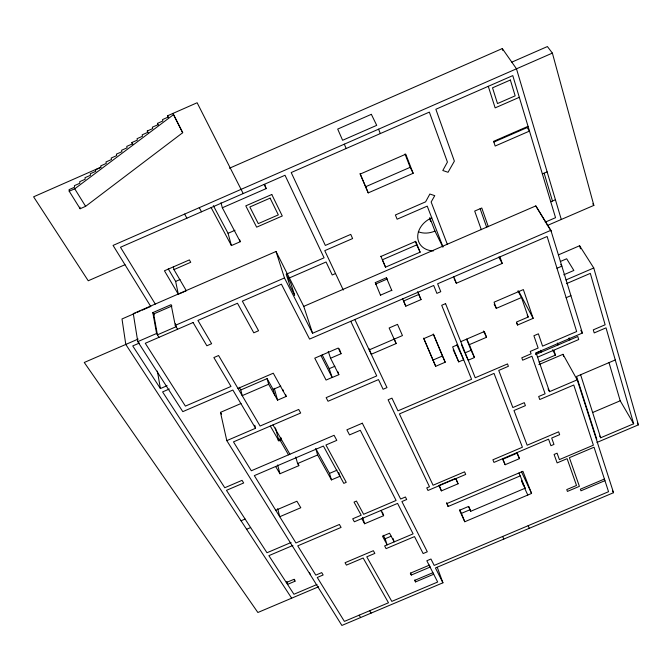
<?xml version="1.0" encoding="UTF-8"?>
<svg xmlns="http://www.w3.org/2000/svg" width="672" height="672" viewBox="0 0 672 672"><rect width="100%" height="100%" fill="white"/><g stroke="black" fill="none" stroke-linecap="round" stroke-linejoin="round"><path stroke-width="1.01" d="M243.205 193.553L197.131 102.749L167.555 115.802L167.891 117.205L162.515 119.582L162.842 120.994L157.45 123.371L157.777 124.799L152.376 127.176L152.695 128.612L147.286 130.99L147.596 132.434L142.187 134.82L142.481 136.273L137.063 138.659L137.357 140.12L131.93 142.506L132.208 143.976L126.773 146.37L127.05 147.848L121.607 150.251L121.876 151.729L116.424 154.132L116.676 155.627L111.224 158.029L111.468 159.533L106.008 161.944L106.243 163.456L100.775 165.866L101.002 167.387L95.525 169.798L95.752 171.335L90.266 173.746L90.476 175.291L84.983 177.71L85.184 179.256L79.682 181.675L79.876 183.238L74.374 185.665L74.558 187.236L69.04 189.664L69.216 191.234L80.144 208.74L85.604 206.338L182.692 132.712L172.931 113.425L182.692 132.712M69.216 191.234L74.743 188.807L173.275 114.828M100.775 167.227L33.6 196.812L88.234 280.77L124.984 264.718M229.454 168.227L502.295 48.56L516.482 68.804L561.288 219.467M511.812 62.143L547.403 46.553L552.384 53.096L593.855 205.388L547.277 225.523M552.384 53.096L113.064 245.406L150.78 306.524M211.126 207.589L231.42 245.574L240.24 241.727L222.348 207.766L266.154 188.605L264.852 184.666M519.313 97.314L495.146 107.873L488.284 86.318M231.42 245.574L228.06 233.31L235.024 230.269M179.206 293.849L186.329 290.749L173.964 269.598L190.739 262.282L189.378 259.904L164.438 270.782L178.315 294.244L175.652 281.434L168.252 268.85M365.543 186.782L410.164 167.328L413.162 173.292L368.231 192.881L359.982 173.636M528.041 126.328L493.626 141.33L495.172 146.034L529.477 131.09L527.142 127.579L493.928 142.052M175.652 281.434L180.046 279.518M442.932 582.8L435.439 567.966L613.544 492.694L577.206 379.84L549.52 391.658L536.08 352.876L582.38 333.043L550.864 230.311L312.581 333.253L303.752 306.39L276.024 251.488L133.283 313.614L137.777 341.645L182.801 411.642L232.873 390.046L255.553 428.274L226.8 440.63L341.88 625.447L442.932 582.8L437.254 567.269M135.374 313.144L122.002 318.965L125.79 344.442L291.656 598.181M137.281 312.312L140.146 311.069M142.061 310.237L150.654 306.499M158.978 337.336L156.576 333.48L152.83 312.606L171.125 304.651L175.249 325.374L177.601 329.246M171.94 306.004L153.661 313.958L157.416 334.841L176.072 326.735L175.484 323.778M286.751 274.025L324.089 257.813L285.02 175.258L120.481 247.254L155.316 304.114M138.188 339.058L84.26 362.477L257.88 612.494L318.671 586.74M137.777 341.645L156.576 333.48M175.249 325.374L284.458 277.956L276.024 251.488M139.398 343.048L132.737 345.937L160.406 388.567L167.084 385.678M288.842 278.166L326.071 262.004L332.212 274.974L335.53 273.529M542.371 173.939L547.134 171.872M380.906 256.477L415.75 241.374L420.118 252.176L385.526 267.162L380.848 256.217M420.118 252.176L416.707 244.894L382.385 259.77L385.526 267.162M303.752 306.39L535.802 205.909L550.864 230.311M550.754 201.776L555.425 199.752M380.629 295.546L375.295 282.601L386.425 277.78L387.257 279.678M375.892 283.928L387.013 279.115M545.244 222.138L555.542 217.686L512.778 75.6L435.859 109.259L454.373 161.154L448.039 172.284L442.798 170.503L447.426 162.086L429.349 112.106L291.211 172.553L325.34 245.431L350.75 234.385L352.615 238.552L324.769 250.648L343.291 290.035M380.436 295.176L391.709 290.304M169.294 389.021L162.582 391.919L224.784 487.738L242.038 480.354L243.684 482.966L226.472 490.333L266.986 552.745L291.077 542.497M421.042 299.603L418.757 294.479L403.595 301.031L405.804 306.18L421.042 299.603L417.984 292.261M454.07 278.586L456.347 283.24L502.228 263.441L499.943 256.872M237.964 388.441L273.277 373.204L286.171 396.455L277.57 400.151L268.632 384.266L267.086 378.622L240.803 389.962L242.214 395.657L268.632 384.266M558.491 254.856L579.608 245.75L593.762 267.977L638.4 424.855L596.954 442.445M320.922 355.505L332.178 377.538L338.848 374.665L330.565 358.235L341.04 353.724L339.335 348.852M560.33 261.509L566.672 258.77L573.863 270.455L563.774 274.798M274.697 395.052L273.143 389.399L280.77 386.114M226.8 440.63L220.475 412.364L241.038 403.502M556.996 268.254L561.859 266.154L560.784 264.382M369.188 349.902L402.461 335.572L397.513 324.366L389.13 327.986L396.136 343.56L371.246 354.27L369.146 348.709M334.9 366.24L329.221 368.684L322.199 354.9M332.136 377.454L326.071 380.066L314.756 358.168L338.226 348.046L341.04 353.724M496.331 308.347L521.506 297.511L528.2 317.024L516.541 322.039L517.591 325.021L533.14 318.343L523.354 289.573L494.08 302.173L496.331 308.347L494.18 304.181M565.958 279.938L593.762 267.977M566.42 283.66L590.327 273.378L605.136 324.778L593.292 329.851L594.208 332.917L606.018 327.852L633.654 423.772L600.676 437.774L599.718 436.027M460.774 341.653L484.361 331.514L486.545 337.268L469.375 344.644L466.805 339.217M566.143 297.696L570.906 295.646M457.632 344.753L452.617 346.912L458.724 361.88L463.68 359.747L456.826 344.887M432.978 360.066L442.445 356L445.2 362.216L435.674 366.307L423.604 338.125M464.831 352.951L471.038 350.288L474.466 357.538L468.208 360.217L465.251 353.858M281.35 439.034L279.93 439.639L279.737 438.925L278.317 439.538L278.124 438.824M270.312 426.056L278.914 440.874L281.543 439.748L280.997 437.758M535.517 353.296L539.188 351.725M535.492 354.606L577.744 336.512L578.693 339.553L537.482 357.202M275.629 466.502L279.947 473.743L298.813 465.671L297.595 463.546L317.621 454.978L315.689 448.484L329.49 473.399L331.464 479.9L339.931 476.288L338.772 472.584M539.062 362.124L555.45 355.11L553.812 350.204M538.86 364.636L562.985 354.312L577.206 379.84M329.49 473.399L336.974 470.207M615.266 359.957L576.584 376.471L596.82 439.404M241.055 520.775L245.112 519.044M275.738 510.266L296.915 501.228L300.796 507.738L279.728 516.726L277.687 508.645M246.599 529.267L250.631 527.545M592.662 412.507L620.206 400.789L633.654 423.772M292.9 545.437L268.876 555.652L293.941 594.266L317.024 584.48M454.894 478.682L439.228 485.335L441.403 490.871L458.069 483.79L456.187 479.203M361.805 518.608L364.627 523.757L383.62 515.684L382.385 512.039M519.473 458.632L516.936 453.239L502.69 459.295L505.159 464.722L519.473 458.632L517.104 452.558M448.174 506.47L520.22 475.894L525.101 488.233L470.736 511.283L468.552 506.444L459.514 510.283L464.78 521.741L531.577 493.433L522.908 471.299L446.83 503.597L448.174 506.47L446.662 502.614M383.275 535.307L385.132 538.776L391.247 536.18M286.339 582.548L293.807 579.382L294.991 581.23L287.532 584.396L286.81 581.456M459.791 509.838L461.412 513.366L470.081 509.695M604.414 479.027L580.39 489.191L580.952 490.804L604.943 480.656M429.122 565.253L410.332 573.199L411.314 575.039L430.063 567.109L429.358 565.152M432.911 572.695L414.742 580.373L415.556 581.902L433.7 574.241M278.032 440.219L280.123 440.353L288.506 454.826M592.78 203.809L593.855 205.388M309.389 572.762L310.556 574.627M152.83 312.606L154.249 314.908M74.743 188.807L85.604 206.338M551.116 231.143L535.802 205.909M220.475 412.364L221.575 414.145M359.167 615.166L360.595 617.551M637.358 423.091L638.4 424.855M580.801 330.347L582.38 333.043M239.215 387.257L240.803 389.962M369.701 610.722L371.112 613.108M272.975 424.914L289.909 454.23M568.907 338.318L569.814 339.906L569.184 337.924M131.93 142.506L132.93 144.278M267.086 378.622L273.143 389.399M317.621 454.978L331.464 479.9M184.615 214.082L186.9 218.19M552.527 349.801L555.45 355.11M147.286 130.99L148.268 132.77M533.14 318.343L518.574 291.01M517.902 290.926L521.506 297.511M498.733 257.04L502.228 263.441M527.218 315.218L528.2 317.024M199.265 207.665L201.508 211.798M157.45 123.371L158.416 125.152M612.562 490.854L613.544 492.694M213.343 205.649L228.06 233.31M167.555 115.802L168.504 117.583M516.625 323.198L517.591 325.021M380.881 510.493L383.62 515.684M548.066 388.895L549.52 391.658M284.458 277.956L312.581 333.253M429.736 217.594L434.96 231.076L442.806 246.977M483.445 330.977L486.545 337.268M264.096 184.414L266.154 188.605M350.759 321.3L376.74 375.908L326.147 397.648L328.037 401.26L378.496 379.588L383.099 389.264L386.98 387.593L354.841 319.528M439.018 485.772L441.403 490.871M521.48 471.786L531.577 493.433M518.91 473.063L520.22 475.894M521.724 480.934L525.101 488.233M524.42 487.738L527.797 495.037M453.205 349.776L458.724 361.88M455.75 478.657L458.069 483.79M375.295 282.601L376.135 284.491M502.664 536.474L503.79 539.078M402.662 298.88L405.804 306.18M435.674 366.307L423.847 338.604L433.566 334.421L445.2 362.216M344.316 144.178L346.156 148.504M368.231 192.881L360.268 174.048L405.762 154.19L413.162 173.292M386.425 277.78L391.885 290.682M433.23 333.976L442.445 356M417.614 291.732L418.757 294.479M468.829 506.646L470.736 511.283M528.184 525.689L529.25 528.318M415.254 241.307L416.707 244.894M502.715 458.682L505.159 464.722M394.271 338.965L396.136 343.56M461.412 513.366L464.78 521.741M461.488 344.61L464.453 352.027M378.58 129.175L380.318 133.56M521.682 480.992L523.614 485.856M469.375 344.644L474.466 357.538M466.679 339.251L471.038 350.288M442.982 246.91L427.232 206.128L397.118 219.206L395.388 214.981L425.586 201.852L429.87 194.04L434.759 195.653L431.147 202.003L447.392 244.474M453.844 276.772L456.347 283.24M404.998 153.989L410.164 167.328M429.568 218.576L430.702 221.483M481.312 229.698L474.692 211.067L481.774 208.001L488.3 226.674M480.144 208.698L486.671 227.312M414.876 579.936L415.556 581.902M410.634 573.065L411.314 575.039M540.439 350.263L541.103 352.204M337.848 371.717L338.848 374.665M393.002 538.415L394.178 541.884L389.584 533.215L382.502 536.214L387.156 544.866L385.132 538.776M328.247 351.389L330.565 358.235M329.188 368.6L332.178 377.538M557.323 343.006L557.97 344.98M562.985 354.312L563.64 356.303M362.569 517.331L364.627 523.757M580.625 374.741L600.676 437.774M502.295 48.56L502.9 50.56M544.135 173.174L552.485 201.029M608.992 362.569L620.206 400.789M579.608 245.75L580.482 248.774M285.608 394.481L286.171 396.455M282.794 389.458L283.332 391.339M239.702 239.854L240.24 241.727M298.267 463.73L298.813 465.671M295.764 457.01L297.595 463.546M274.285 388.307L277.57 400.151M220.97 202.742L222.348 207.766M275.428 427.913L278.914 440.874M277.637 464.94L279.947 473.743M294.504 579.281L294.991 581.23M254.797 425.275L255.553 428.274M173.359 266.666L173.964 269.598M157.374 371.12L160.406 388.567M79.951 207.152L80.144 208.74M434.96 231.076A20.479 16.489 -27.7 0 1 418.312 231.748M433.474 250.916A20.874 16.59 -27.5 0 1 417.732 237.367A20.874 16.59 -27.5 0 1 431.752 217.82M371.347 114.332L337.697 129.083L342.611 140.28L376.715 125.345L371.347 114.332M510.359 80.018L492.526 87.822L497.498 103.564L515.164 95.844L510.359 80.018M271.79 194.494L245.784 205.859L256.645 227.161L282.282 215.981L271.79 194.494M270.102 198.131L249.841 206.984L258.292 223.625L278.326 214.88L270.102 198.131M193.082 322.526L145.278 343.283L185.396 406.115L230.992 386.442L213.864 357.563L218.585 355.522L260.098 426.031L298.712 409.441L300.678 413.02L233.478 441.882L251.32 470.761L334.093 435.305L336.79 440.362L325.937 444.998L346.248 482.328L343.804 483.37L323.4 446.048L254.327 475.625L295.94 542.959L339.402 524.471L341.082 527.419L297.73 545.857L315.806 575.123L321.712 572.62L323.148 574.98L317.26 577.475L344.4 621.398L388.492 602.784L363.157 558.012L346.441 565.102L345.047 562.724L373.363 550.712L374.85 553.4L366.769 556.828L391.81 601.39L437.674 582.028L426.829 560.759L430.954 559.02L434.188 565.421L608.546 491.711L594.048 447.224L569.386 457.691L579.39 486.343L567.42 491.417L566.756 489.577L576.509 485.453L567.101 458.665L557.13 462.899L554.089 454.457L557.096 453.18L559.398 459.606L593.384 445.183L573.77 385.006L539.75 399.521L538.675 396.514L545.101 393.775L531.93 356.219L522.656 360.192L521.8 357.806L531.09 353.825L530.25 351.422L538.129 348.046L533.904 335.748L538.398 333.816L542.581 346.139L576.66 331.54L547.126 236.494L437.615 283.786L440.773 291.69L436.884 293.37L433.7 285.474L309.574 339.083L281.408 284.189L242.348 301.148L258.569 330.75L253.798 332.816L237.476 303.257L197.929 320.426L211.63 343.711L206.867 345.769L193.082 322.526M445.553 303.626L441.697 305.29L471.576 379.31L397.958 410.844L391.961 398.152L388.105 399.798L429.484 486.763L426.754 487.922L427.972 490.468L465.704 474.424L464.562 471.836L433.079 485.234L399.412 413.918L494.029 373.405L522.413 447.233L492.895 459.791L493.97 462.403L548.57 439.177L550.931 445.712L553.963 444.419L551.687 438.052L559.65 434.666L558.65 431.81L527.159 445.208L513.979 410.516L525.403 405.644L524.294 402.654L512.845 407.543L498.742 370.432L508.393 366.299L507.511 363.922L475.23 377.748L445.553 303.626M362.317 423.209L346.886 429.82L349.532 434.902L360.301 430.29L396.094 500.48L363.636 514.29L356.446 501.068L354.035 502.093L361.2 515.197L352.691 518.818L354.346 521.783L397.58 503.395L413.112 533.854L384.628 545.933L386.089 548.638L414.506 536.592L423.15 553.552L427.3 551.796L401.906 501.547L406.694 499.514L405.434 496.994L400.638 499.027L362.317 423.209M294.638 295.134L289.968 285.936L286.163 274.1L290.8 283.265L294.638 295.134"/></g></svg>
